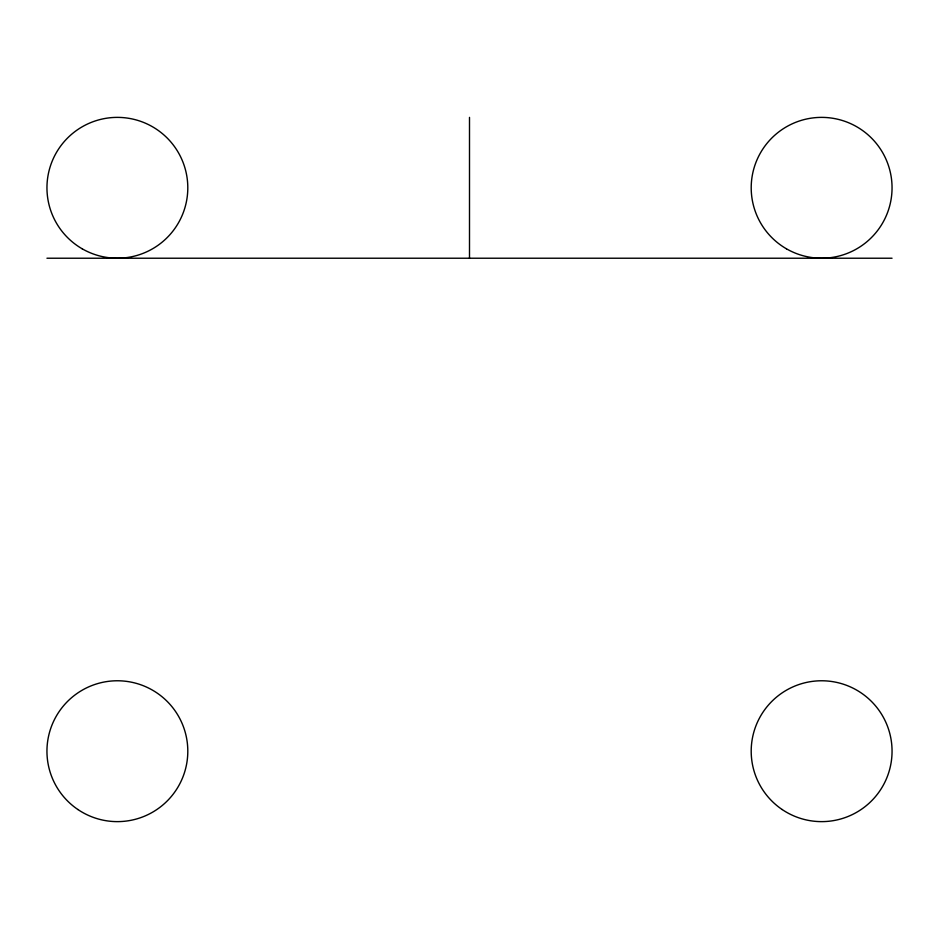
<?xml version="1.0" encoding="UTF-8"?>
<svg xmlns="http://www.w3.org/2000/svg" width="939" height="939" viewBox="0 0 939 939"><rect width="100%" height="100%" fill="white"/><g stroke="black" fill="none" stroke-linecap="round" stroke-linejoin="round"><path stroke-width="1.41" d="M46.95 258.225L892.05 258.225M469.5 117.375L469.5 258.225M782.152 809.524A70.425 70.425 0 0 0 891.874 756.224A70.425 70.425 0 0 0 790.849 687.853A70.425 70.425 0 0 0 782.152 809.524M77.902 809.524A70.425 70.425 0 0 0 187.624 756.224A70.425 70.425 0 0 0 86.599 687.853A70.425 70.425 0 0 0 77.902 809.524M786.413 248.788A70.425 70.425 0 0 0 892.05 187.8A70.425 70.425 0 0 0 786.413 126.812A70.425 70.425 0 0 0 786.413 248.788M82.163 248.788A70.425 70.425 0 0 0 187.8 187.8A70.425 70.425 0 0 0 82.163 126.812A70.425 70.425 0 0 0 82.163 248.788"/></g></svg>
